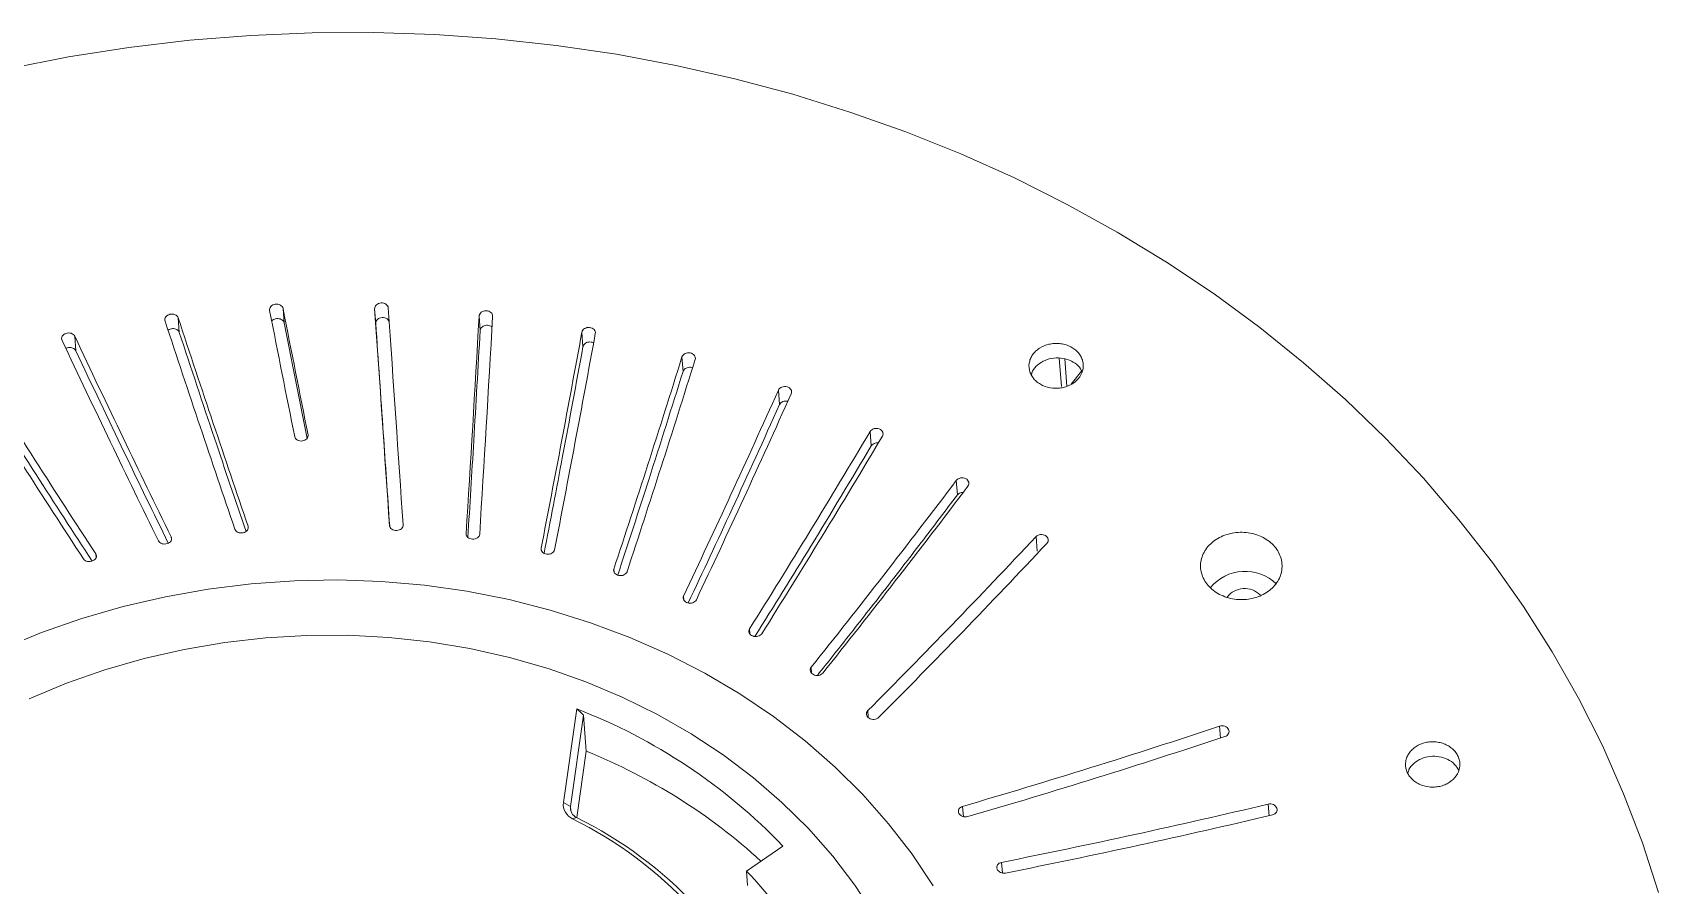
# Model space of a CAD drawing. Header units: inches. Extents: x 725 to 5279, y 573 to 1304.
# Drawn here: x 1597.5 to 1681.3, y 849.9 to 893.9 of the extents above; entities that cross this region are included whole.
import ezdxf

# ---------------------------------------------------------------- set-up
doc = ezdxf.new("R2010")
doc.units = ezdxf.units.IN

msp = doc.modelspace()

# ---------------------------------------------------------------- linework, layer by layer
at = {"color": 7, "linetype": 'Continuous', "lineweight": 15}
for p, q in [((1610.371, 879.656), (1610.427, 878.907)), ((1604.963, 879.168), (1605.02, 878.419)), ((1611.608, 872.948), (1610.427, 878.907)), ((1615.096, 879.638), (1615.153, 878.889)), ((1620.482, 879.264), (1620.538, 878.516)), ((1599.627, 878.225), (1599.683, 877.476)), ((1625.783, 878.434), (1625.839, 877.686)), ((1630.945, 877.157), (1631.002, 876.408)), ((1650.406, 877.089), (1650.515, 875.633)), ((1650.687, 877.054), (1650.792, 875.655)), ((1651.543, 876.419), (1651.022, 875.751)), ((1635.918, 875.444), (1635.974, 874.695)), ((1640.65, 873.313), (1640.706, 872.565)), ((1645.094, 870.786), (1645.15, 870.038)), ((1649.206, 867.888), (1649.262, 867.14)), ((1624.829, 854.179), (1625.517, 859.006)), ((1625.863, 858.686), (1625.191, 853.964)), ((1626.004, 856.822), (1625.863, 858.686)), ((1626.004, 856.822), (1625.516, 853.397)), ((1625.191, 853.964), (1624.829, 854.179)), ((1625.508, 853.401), (1625.306, 853.334)), ((1636.154, 851.929), (1634.276, 850.642)), ((1634.332, 849.896), (1634.276, 850.642))]:
    msp.add_line(p, q, dxfattribs=at)
at = {"color": 8, "linetype": 'Continuous', "lineweight": 15}
for p, q in [((1611.666, 873.091), (1611.662, 873.141)), ((1608.569, 868.423), (1608.575, 868.345)), ((1619.812, 868.038), (1619.816, 867.979)), ((1604.603, 867.88), (1604.614, 867.736)), ((1623.681, 867.29), (1623.688, 867.189)), ((1600.711, 867.004), (1600.727, 866.799)), ((1627.431, 866.215), (1627.443, 866.065)), ((1631.027, 864.824), (1631.042, 864.619)), ((1634.43, 863.132), (1634.45, 862.868)), ((1637.608, 861.155), (1637.631, 860.848)), ((1640.527, 858.913), (1640.554, 858.556)), ((1658.675, 858.109), (1658.721, 857.501)), ((1625.191, 853.964), (1625.207, 853.748)), ((1645.418, 853.975), (1645.457, 853.445)), ((1661.185, 854.09), (1661.229, 853.496)), ((1647.43, 851.089), (1647.471, 850.541))]:
    msp.add_line(p, q, dxfattribs=at)
at = {"color": 7, "linetype": 'Continuous', "lineweight": 15, "flags": 128}
for points in [[(1681.307, 849.536), (1680.476, 852.102), (1679.51, 854.63), (1678.412, 857.118), (1677.184, 859.558), (1675.827, 861.948), (1674.346, 864.281), (1672.742, 866.554), (1671.019, 868.763), (1669.18, 870.901), (1667.229, 872.966), (1665.17, 874.954), (1663.007, 876.86), (1660.743, 878.681), (1658.384, 880.413), (1655.934, 882.053), (1653.398, 883.597), (1650.78, 885.043), (1648.087, 886.388), (1645.322, 887.629), (1642.493, 888.763), (1639.604, 889.789), (1636.66, 890.704), (1633.669, 891.506), (1630.635, 892.195), (1627.564, 892.768), (1624.463, 893.225), (1621.338, 893.565), (1618.195, 893.786), (1615.039, 893.889), (1611.878, 893.873), (1608.717, 893.739), (1605.563, 893.486), (1602.421, 893.115), (1599.299, 892.627), (1596.202, 892.023)], [(1595.879, 862.099), (1597.912, 862.936), (1600, 863.665), (1602.134, 864.284), (1604.306, 864.79), (1606.507, 865.182), (1608.73, 865.458), (1610.965, 865.616), (1613.204, 865.657), (1615.438, 865.58), (1617.658, 865.385), (1619.857, 865.073), (1622.025, 864.646), (1624.153, 864.104), (1626.235, 863.451), (1628.261, 862.688), (1630.224, 861.818), (1632.117, 860.846), (1633.931, 859.774), (1635.661, 858.607), (1637.298, 857.35), (1638.838, 856.006), (1640.274, 854.582)], [(1640.881, 848.358), (1639.861, 849.912), (1638.721, 851.405), (1637.466, 852.828), (1636.102, 854.176), (1634.635, 855.444), (1633.071, 856.626), (1631.415, 857.716), (1629.677, 858.711), (1627.862, 859.605), (1625.98, 860.396), (1624.037, 861.079), (1622.042, 861.652), (1620.004, 862.112), (1617.932, 862.458), (1615.834, 862.687), (1613.719, 862.799), (1611.596, 862.794), (1609.475, 862.671), (1607.365, 862.431), (1605.274, 862.075), (1603.212, 861.604), (1601.186, 861.021), (1599.207, 860.328), (1597.283, 859.528)], [(1640.274, 854.582), (1641.599, 853.083), (1642.811, 851.514), (1643.903, 849.883)]]:
    msp.add_lwpolyline(points, dxfattribs=at)
at = {"color": 7, "linetype": 'Continuous', "lineweight": 15}
for centre, radius, start, end in [((1659.984, 863.786), 2.315, 45.80541, 140.47756), ((1659.965, 864.067), 1.146, 45.18183, 142.01352), ((1614.896, 831.512), 29.474, 43.84319, 68.87775), ((1614.813, 829.024), 29.967, 47.59717, 68.07135), ((1625.654, 854.087), 0.83, 173.64787, 245.19217), ((1625.74, 853.903), 0.553, 173.64787, 245.19217), ((1615.829, 834.236), 21.32, 22.4753, 63.60875), ((1615.966, 834.096), 21.535, 22.56814, 63.69843), ((1618.469, 835.512), 21.881, 17.46034, 43.74505)]:
    msp.add_arc(centre, radius, start, end, dxfattribs=at)
msp.add_ellipse((1611.527, 840.749), major_axis=(-27.591, 27.749), ratio=0.584293, start_param=4.779171, end_param=4.791236, dxfattribs=at)
for points, knots in [([(1610.371, 879.656), (1610.356, 879.728), (1610.305, 879.794), (1610.158, 879.876), (1610.061, 879.892), (1609.881, 879.865), (1609.797, 879.822), (1609.688, 879.7), (1609.665, 879.624), (1609.68, 879.551)], [0, 0, 0, 0, 0.25, 0.25, 0.5, 0.5, 0.75, 0.75, 1, 1, 1, 1]), ([(1615.795, 879.683), (1615.79, 879.757), (1615.747, 879.826), (1615.611, 879.921), (1615.518, 879.946), (1615.335, 879.934), (1615.246, 879.898), (1615.123, 879.785), (1615.091, 879.711), (1615.096, 879.638)], [0, 0, 0, 0, 0.25, 0.25, 0.5, 0.5, 0.75, 0.75, 1, 1, 1, 1]), ([(1604.963, 879.168), (1604.94, 879.239), (1604.881, 879.299), (1604.723, 879.368), (1604.625, 879.376), (1604.448, 879.334), (1604.37, 879.284), (1604.277, 879.154), (1604.263, 879.076), (1604.287, 879.006)], [0, 0, 0, 0, 0.25, 0.25, 0.5, 0.5, 0.75, 0.75, 1, 1, 1, 1]), ([(1610.427, 878.907), (1610.417, 878.938), (1610.397, 878.998), (1610.321, 879.072), (1610.221, 879.121), (1610.104, 879.14), (1609.985, 879.127), (1609.88, 879.083), (1609.811, 879.036), (1609.792, 879.002), (1609.789, 878.997)], [0, 0, 0, 0, 0.140029, 0.280257, 0.420173, 0.559579, 0.6986, 0.837518, 0.976651, 1, 1, 1, 1]), ([(1615.851, 878.935), (1615.846, 879.008), (1615.803, 879.078), (1615.667, 879.173), (1615.574, 879.197), (1615.391, 879.185), (1615.303, 879.15), (1615.18, 879.037), (1615.147, 878.963), (1615.153, 878.889)], [0, 0, 0, 0, 0.25, 0.25, 0.5, 0.5, 0.75, 0.75, 1, 1, 1, 1]), ([(1615.153, 878.889), (1615.283, 876.988), (1615.528, 873.437), (1615.762, 870.019), (1615.871, 868.43)], [0, 0, 0, 0, 0.535222, 1, 1, 1, 1]), ([(1621.181, 879.25), (1621.185, 879.324), (1621.152, 879.397), (1621.028, 879.503), (1620.939, 879.536), (1620.756, 879.539), (1620.664, 879.511), (1620.527, 879.409), (1620.486, 879.338), (1620.482, 879.264)], [0, 0, 0, 0, 0.25, 0.25, 0.5, 0.5, 0.75, 0.75, 1, 1, 1, 1]), ([(1599.627, 878.225), (1599.595, 878.293), (1599.528, 878.348), (1599.362, 878.403), (1599.263, 878.402), (1599.092, 878.345), (1599.02, 878.289), (1598.943, 878.152), (1598.94, 878.074), (1598.972, 878.006)], [0, 0, 0, 0, 0.25, 0.25, 0.5, 0.5, 0.75, 0.75, 1, 1, 1, 1]), ([(1605.02, 878.419), (1605.006, 878.449), (1604.978, 878.507), (1604.893, 878.574), (1604.787, 878.614), (1604.668, 878.623), (1604.553, 878.599), (1604.475, 878.566), (1604.447, 878.537), (1604.444, 878.534)], [0, 0, 0, 0, 0.163564, 0.327351, 0.490773, 0.6536, 0.815977, 0.978233, 1, 1, 1, 1]), ([(1608.462, 868.153), (1607.919, 869.749), (1606.78, 873.103), (1605.625, 876.591), (1605.02, 878.419)], [0, 0, 0, 0, 0.475823, 1, 1, 1, 1]), ([(1620.538, 878.516), (1620.429, 876.608), (1620.221, 872.987), (1620.005, 869.5), (1619.903, 867.85)], [0, 0, 0, 0, 0.526645, 1, 1, 1, 1]), ([(1621.149, 878.695), (1621.129, 878.712), (1621.083, 878.752), (1620.981, 878.785), (1620.862, 878.793), (1620.746, 878.768), (1620.646, 878.715), (1620.573, 878.638), (1620.543, 878.567), (1620.539, 878.526), (1620.538, 878.516)], [0, 0, 0, 0, 0.105581, 0.24716, 0.388348, 0.52943, 0.670731, 0.812489, 0.954754, 1, 1, 1, 1]), ([(1626.475, 878.361), (1626.489, 878.435), (1626.465, 878.51), (1626.356, 878.627), (1626.27, 878.666), (1626.089, 878.685), (1625.994, 878.665), (1625.846, 878.575), (1625.796, 878.508), (1625.783, 878.434)], [0, 0, 0, 0, 0.25, 0.25, 0.5, 0.5, 0.75, 0.75, 1, 1, 1, 1]), ([(1599.683, 877.476), (1599.666, 877.504), (1599.631, 877.56), (1599.538, 877.618), (1599.427, 877.65), (1599.308, 877.647), (1599.218, 877.626), (1599.178, 877.599), (1599.169, 877.593)], [0, 0, 0, 0, 0.1892894, 0.3788275, 0.567943, 0.7563699, 0.9442769, 1, 1, 1, 1]), ([(1604.452, 867.553), (1603.697, 869.101), (1602.116, 872.341), (1600.518, 875.715), (1599.683, 877.476)], [0, 0, 0, 0, 0.477913, 1, 1, 1, 1]), ([(1625.839, 877.686), (1625.49, 875.792), (1624.824, 872.174), (1624.152, 868.691), (1623.832, 867.031)], [0, 0, 0, 0, 0.523311, 1, 1, 1, 1]), ([(1626.386, 877.878), (1626.361, 877.891), (1626.304, 877.921), (1626.195, 877.935), (1626.078, 877.921), (1625.971, 877.875), (1625.889, 877.805), (1625.851, 877.737), (1625.841, 877.696), (1625.839, 877.686)], [0, 0, 0, 0, 0.122828, 0.287328, 0.451705, 0.616338, 0.781502, 0.947257, 1, 1, 1, 1]), ([(1631.625, 877.025), (1631.647, 877.097), (1631.632, 877.175), (1631.539, 877.3), (1631.459, 877.347), (1631.282, 877.381), (1631.184, 877.369), (1631.026, 877.292), (1630.968, 877.229), (1630.945, 877.157)], [0, 0, 0, 0, 0.25, 0.25, 0.5, 0.5, 0.75, 0.75, 1, 1, 1, 1]), ([(1650.067, 875.55), (1650.158, 875.541), (1650.25, 875.54), (1650.432, 875.551), (1650.523, 875.564), (1650.701, 875.605), (1650.786, 875.633), (1650.949, 875.701), (1651.028, 875.742), (1651.245, 875.882), (1651.368, 876), (1651.549, 876.263), (1651.608, 876.41), (1651.643, 876.635), (1651.646, 876.712), (1651.633, 876.864), (1651.618, 876.938), (1651.569, 877.084), (1651.536, 877.156), (1651.455, 877.29), (1651.406, 877.354), (1651.293, 877.474), (1651.23, 877.529), (1651.092, 877.627), (1651.016, 877.67), (1650.857, 877.744), (1650.773, 877.774), (1650.6, 877.821), (1650.509, 877.837), (1650.327, 877.855), (1650.236, 877.856), (1650.053, 877.844), (1649.961, 877.83), (1649.697, 877.768), (1649.529, 877.698), (1649.313, 877.558), (1649.245, 877.504), (1649.125, 877.389), (1649.072, 877.328), (1648.981, 877.196), (1648.943, 877.125), (1648.885, 876.982), (1648.865, 876.909), (1648.83, 876.683), (1648.842, 876.53), (1648.915, 876.312), (1648.947, 876.242), (1649.029, 876.108), (1649.078, 876.043), (1649.19, 875.924), (1649.253, 875.87), (1649.392, 875.771), (1649.467, 875.728), (1649.705, 875.617), (1649.883, 875.568), (1650.067, 875.55)], [0, 0, 0, 0, 0.03125, 0.03125, 0.0625, 0.0625, 0.09375, 0.09375, 0.125, 0.125, 0.1875, 0.1875, 0.25, 0.25, 0.28125, 0.28125, 0.3125, 0.3125, 0.34375, 0.34375, 0.375, 0.375, 0.40625, 0.40625, 0.4375, 0.4375, 0.46875, 0.46875, 0.5, 0.5, 0.53125, 0.53125, 0.5625, 0.5625, 0.625, 0.625, 0.65625, 0.65625, 0.6875, 0.6875, 0.71875, 0.71875, 0.75, 0.75, 0.8125, 0.8125, 0.84375, 0.84375, 0.875, 0.875, 0.90625, 0.90625, 0.9375, 0.9375, 1, 1, 1, 1]), ([(1631.002, 876.408), (1630.417, 874.548), (1629.295, 870.979), (1628.171, 867.546), (1627.632, 865.902)], [0, 0, 0, 0, 0.521041, 1, 1, 1, 1]), ([(1631.489, 876.597), (1631.455, 876.607), (1631.385, 876.628), (1631.268, 876.622), (1631.157, 876.586), (1631.066, 876.522), (1631.019, 876.458), (1631.005, 876.418), (1631.002, 876.408)], [0, 0, 0, 0, 0.174577, 0.36495, 0.55562, 0.746905, 0.938875, 1, 1, 1, 1]), ([(1651.585, 876.398), (1651.525, 876.5), (1651.396, 876.72), (1651.04, 876.962), (1650.598, 877.106), (1650.119, 877.118), (1649.659, 877), (1649.279, 876.762), (1649.035, 876.496), (1648.985, 876.308), (1648.969, 876.248)], [0, 0, 0, 0, 0.1187, 0.254761, 0.390776, 0.52681, 0.662921, 0.799155, 0.935515, 1, 1, 1, 1]), ([(1600.522, 866.63), (1599.56, 868.109), (1597.554, 871.193), (1595.527, 874.411), (1594.472, 876.087)], [0, 0, 0, 0, 0.479345, 1, 1, 1, 1]), ([(1636.577, 875.255), (1636.608, 875.325), (1636.603, 875.403), (1636.525, 875.536), (1636.452, 875.59), (1636.28, 875.639), (1636.182, 875.636), (1636.014, 875.572), (1635.949, 875.514), (1635.918, 875.444)], [0, 0, 0, 0, 0.25, 0.25, 0.5, 0.5, 0.75, 0.75, 1, 1, 1, 1]), ([(1635.974, 874.695), (1635.159, 872.889), (1633.591, 869.413), (1632.022, 866.072), (1631.269, 864.467)], [0, 0, 0, 0, 0.51943, 1, 1, 1, 1]), ([(1636.402, 874.869), (1636.395, 874.871), (1636.354, 874.886), (1636.265, 874.884), (1636.151, 874.86), (1636.053, 874.804), (1635.998, 874.743), (1635.979, 874.705), (1635.974, 874.695)], [0, 0, 0, 0, 0.037807, 0.25971, 0.481958, 0.704923, 0.928686, 1, 1, 1, 1]), ([(1611.662, 873.141), (1611.676, 873.071), (1611.653, 872.996), (1611.546, 872.879), (1611.461, 872.836), (1611.28, 872.81), (1611.184, 872.825), (1611.035, 872.906), (1610.985, 872.969), (1610.971, 873.04)], [0, 0, 0, 0, 0.25, 0.25, 0.5, 0.5, 0.75, 0.75, 1, 1, 1, 1]), ([(1641.282, 873.069), (1641.322, 873.136), (1641.327, 873.215), (1641.266, 873.354), (1641.2, 873.414), (1641.035, 873.478), (1640.936, 873.482), (1640.762, 873.433), (1640.69, 873.38), (1640.65, 873.313)], [0, 0, 0, 0, 0.25, 0.25, 0.5, 0.5, 0.75, 0.75, 1, 1, 1, 1]), ([(1640.706, 872.565), (1639.67, 870.832), (1637.67, 867.49), (1635.673, 864.284), (1634.711, 862.74)], [0, 0, 0, 0, 0.518451, 1, 1, 1, 1]), ([(1641.071, 872.718), (1641.054, 872.721), (1640.998, 872.73), (1640.902, 872.713), (1640.798, 872.667), (1640.736, 872.611), (1640.712, 872.574), (1640.706, 872.565)], [0, 0, 0, 0, 0.116312, 0.381575, 0.647694, 0.914767, 1, 1, 1, 1]), ([(1645.693, 870.489), (1645.741, 870.552), (1645.756, 870.631), (1645.712, 870.775), (1645.654, 870.84), (1645.497, 870.918), (1645.4, 870.93), (1645.22, 870.896), (1645.142, 870.85), (1645.094, 870.786)], [0, 0, 0, 0, 0.25, 0.25, 0.5, 0.5, 0.75, 0.75, 1, 1, 1, 1]), ([(1645.15, 870.038), (1644.526, 869.215), (1643.278, 867.57), (1641.406, 865.146), (1639.622, 862.863), (1638.464, 861.406), (1637.928, 860.732)], [0, 0, 0, 0, 0.258973, 0.518012, 0.777242, 1, 1, 1, 1]), ([(1645.448, 870.169), (1645.42, 870.169), (1645.353, 870.168), (1645.255, 870.131), (1645.186, 870.081), (1645.157, 870.046), (1645.15, 870.038)], [0, 0, 0, 0, 0.231582, 0.562147, 0.893896, 1, 1, 1, 1]), ([(1607.892, 868.266), (1607.915, 868.199), (1607.974, 868.141), (1608.131, 868.075), (1608.23, 868.068), (1608.407, 868.109), (1608.486, 868.157), (1608.579, 868.282), (1608.592, 868.356), (1608.569, 868.423)], [0, 0, 0, 0, 0.25, 0.25, 0.5, 0.5, 0.75, 0.75, 1, 1, 1, 1]), ([(1615.865, 868.453), (1615.869, 868.383), (1615.911, 868.316), (1616.047, 868.225), (1616.141, 868.201), (1616.324, 868.211), (1616.413, 868.245), (1616.536, 868.352), (1616.568, 868.423), (1616.563, 868.493)], [0, 0, 0, 0, 0.25, 0.25, 0.5, 0.5, 0.75, 0.75, 1, 1, 1, 1]), ([(1619.812, 868.038), (1619.808, 867.968), (1619.841, 867.898), (1619.964, 867.795), (1620.054, 867.763), (1620.237, 867.759), (1620.33, 867.785), (1620.466, 867.881), (1620.507, 867.949), (1620.512, 868.019)], [0, 0, 0, 0, 0.25, 0.25, 0.5, 0.5, 0.75, 0.75, 1, 1, 1, 1]), ([(1649.765, 867.541), (1649.821, 867.6), (1649.845, 867.677), (1649.82, 867.824), (1649.77, 867.894), (1649.624, 867.985), (1649.528, 868.006), (1649.345, 867.987), (1649.261, 867.948), (1649.206, 867.888)], [0, 0, 0, 0, 0.25, 0.25, 0.5, 0.5, 0.75, 0.75, 1, 1, 1, 1]), ([(1659.537, 864.652), (1659.399, 864.666), (1659.265, 864.692), (1659.005, 864.764), (1658.877, 864.811), (1658.637, 864.924), (1658.525, 864.99), (1658.316, 865.139), (1658.219, 865.223), (1658.05, 865.402), (1657.977, 865.497), (1657.852, 865.701), (1657.802, 865.808), (1657.729, 866.025), (1657.705, 866.138), (1657.685, 866.365), (1657.688, 866.478), (1657.721, 866.702), (1657.752, 866.814), (1657.838, 867.028), (1657.893, 867.131), (1658.029, 867.329), (1658.109, 867.422), (1658.287, 867.593), (1658.386, 867.671), (1658.605, 867.812), (1658.721, 867.873), (1658.965, 867.975), (1659.095, 868.016), (1659.36, 868.077), (1659.495, 868.097), (1659.769, 868.115), (1659.909, 868.112), (1660.181, 868.085), (1660.315, 868.061), (1660.577, 867.99), (1660.705, 867.944), (1660.943, 867.833), (1661.057, 867.767), (1661.267, 867.618), (1661.361, 867.536), (1661.531, 867.357), (1661.606, 867.259), (1661.73, 867.056), (1661.779, 866.95), (1661.853, 866.73), (1661.877, 866.616), (1661.898, 866.389), (1661.895, 866.275), (1661.861, 866.047), (1661.831, 865.936), (1661.746, 865.72), (1661.69, 865.615), (1661.554, 865.416), (1661.475, 865.323), (1661.296, 865.151), (1661.195, 865.072), (1660.979, 864.933), (1660.864, 864.872), (1660.618, 864.77), (1660.488, 864.729), (1660.093, 864.639), (1659.812, 864.623), (1659.537, 864.652)], [0, 0, 0, 0, 0.03125, 0.03125, 0.0625, 0.0625, 0.09375, 0.09375, 0.125, 0.125, 0.15625, 0.15625, 0.1875, 0.1875, 0.21875, 0.21875, 0.25, 0.25, 0.28125, 0.28125, 0.3125, 0.3125, 0.34375, 0.34375, 0.375, 0.375, 0.40625, 0.40625, 0.4375, 0.4375, 0.46875, 0.46875, 0.5, 0.5, 0.53125, 0.53125, 0.5625, 0.5625, 0.59375, 0.59375, 0.625, 0.625, 0.65625, 0.65625, 0.6875, 0.6875, 0.71875, 0.71875, 0.75, 0.75, 0.78125, 0.78125, 0.8125, 0.8125, 0.84375, 0.84375, 0.875, 0.875, 0.90625, 0.90625, 0.9375, 0.9375, 1, 1, 1, 1]), ([(1603.947, 867.667), (1603.979, 867.602), (1604.046, 867.55), (1604.211, 867.498), (1604.311, 867.499), (1604.482, 867.555), (1604.555, 867.61), (1604.631, 867.741), (1604.634, 867.816), (1604.603, 867.88)], [0, 0, 0, 0, 0.25, 0.25, 0.5, 0.5, 0.75, 0.75, 1, 1, 1, 1]), ([(1623.681, 867.29), (1623.667, 867.22), (1623.691, 867.147), (1623.799, 867.034), (1623.885, 866.995), (1624.067, 866.975), (1624.162, 866.993), (1624.311, 867.078), (1624.36, 867.141), (1624.374, 867.211)], [0, 0, 0, 0, 0.25, 0.25, 0.5, 0.5, 0.75, 0.75, 1, 1, 1, 1]), ([(1600.084, 866.737), (1600.124, 866.676), (1600.197, 866.63), (1600.369, 866.593), (1600.468, 866.602), (1600.633, 866.672), (1600.698, 866.732), (1600.757, 866.869), (1600.751, 866.943), (1600.711, 867.004)], [0, 0, 0, 0, 0.25, 0.25, 0.5, 0.5, 0.75, 0.75, 1, 1, 1, 1]), ([(1627.431, 866.215), (1627.409, 866.146), (1627.423, 866.072), (1627.516, 865.95), (1627.596, 865.903), (1627.775, 865.868), (1627.872, 865.878), (1628.031, 865.95), (1628.088, 866.009), (1628.111, 866.078)], [0, 0, 0, 0, 0.25, 0.25, 0.5, 0.5, 0.75, 0.75, 1, 1, 1, 1]), ([(1631.027, 864.824), (1630.995, 864.758), (1631, 864.682), (1631.077, 864.553), (1631.15, 864.499), (1631.323, 864.448), (1631.422, 864.45), (1631.589, 864.509), (1631.655, 864.563), (1631.686, 864.63)], [0, 0, 0, 0, 0.25, 0.25, 0.5, 0.5, 0.75, 0.75, 1, 1, 1, 1]), ([(1634.43, 863.132), (1634.39, 863.068), (1634.385, 862.992), (1634.445, 862.856), (1634.512, 862.797), (1634.678, 862.732), (1634.776, 862.725), (1634.951, 862.769), (1635.023, 862.818), (1635.063, 862.882)], [0, 0, 0, 0, 0.25, 0.25, 0.5, 0.5, 0.75, 0.75, 1, 1, 1, 1]), ([(1637.608, 861.155), (1637.56, 861.094), (1637.544, 861.019), (1637.587, 860.879), (1637.646, 860.814), (1637.803, 860.734), (1637.901, 860.72), (1638.081, 860.749), (1638.159, 860.791), (1638.207, 860.852)], [0, 0, 0, 0, 0.25, 0.25, 0.5, 0.5, 0.75, 0.75, 1, 1, 1, 1]), ([(1640.527, 858.913), (1640.471, 858.857), (1640.447, 858.783), (1640.471, 858.639), (1640.522, 858.569), (1640.669, 858.477), (1640.765, 858.454), (1640.948, 858.468), (1641.031, 858.503), (1641.087, 858.559)], [0, 0, 0, 0, 0.25, 0.25, 0.5, 0.5, 0.75, 0.75, 1, 1, 1, 1]), ([(1658.675, 858.109), (1658.76, 858.137), (1658.858, 858.136), (1659.028, 858.077), (1659.099, 858.018), (1659.171, 857.878), (1659.172, 857.798), (1659.103, 857.658), (1659.034, 857.602), (1658.949, 857.574)], [0, 0, 0, 0, 0.25, 0.25, 0.5, 0.5, 0.75, 0.75, 1, 1, 1, 1]), ([(1669.484, 854.979), (1669.576, 854.968), (1669.667, 854.966), (1669.849, 854.976), (1669.941, 854.988), (1670.118, 855.028), (1670.203, 855.055), (1670.367, 855.123), (1670.446, 855.164), (1670.663, 855.304), (1670.787, 855.422), (1670.969, 855.687), (1671.029, 855.836), (1671.064, 856.063), (1671.067, 856.141), (1671.054, 856.294), (1671.039, 856.37), (1670.991, 856.518), (1670.958, 856.591), (1670.877, 856.727), (1670.829, 856.792), (1670.716, 856.915), (1670.653, 856.97), (1670.515, 857.071), (1670.44, 857.116), (1670.28, 857.192), (1670.197, 857.223), (1670.023, 857.272), (1669.933, 857.289), (1669.751, 857.309), (1669.66, 857.311), (1669.476, 857.301), (1669.385, 857.288), (1669.121, 857.229), (1668.952, 857.159), (1668.735, 857.02), (1668.667, 856.967), (1668.547, 856.853), (1668.494, 856.791), (1668.402, 856.659), (1668.364, 856.588), (1668.306, 856.444), (1668.285, 856.37), (1668.249, 856.141), (1668.262, 855.986), (1668.334, 855.764), (1668.366, 855.692), (1668.447, 855.555), (1668.497, 855.489), (1668.608, 855.368), (1668.671, 855.312), (1668.809, 855.21), (1668.885, 855.165), (1669.122, 855.05), (1669.3, 854.999), (1669.484, 854.979)], [0, 0, 0, 0, 0.03125, 0.03125, 0.0625, 0.0625, 0.09375, 0.09375, 0.125, 0.125, 0.1875, 0.1875, 0.25, 0.25, 0.28125, 0.28125, 0.3125, 0.3125, 0.34375, 0.34375, 0.375, 0.375, 0.40625, 0.40625, 0.4375, 0.4375, 0.46875, 0.46875, 0.5, 0.5, 0.53125, 0.53125, 0.5625, 0.5625, 0.625, 0.625, 0.65625, 0.65625, 0.6875, 0.6875, 0.71875, 0.71875, 0.75, 0.75, 0.8125, 0.8125, 0.84375, 0.84375, 0.875, 0.875, 0.90625, 0.90625, 0.9375, 0.9375, 1, 1, 1, 1]), ([(1671.003, 855.843), (1670.941, 855.947), (1670.809, 856.17), (1670.449, 856.415), (1670.006, 856.561), (1669.526, 856.574), (1669.067, 856.455), (1668.689, 856.214), (1668.449, 855.947), (1668.401, 855.76), (1668.387, 855.701)], [0, 0, 0, 0, 0.119574, 0.255677, 0.391831, 0.528089, 0.664477, 0.800975, 0.937502, 1, 1, 1, 1]), ([(1645.691, 853.446), (1645.606, 853.421), (1645.508, 853.425), (1645.338, 853.488), (1645.266, 853.547), (1645.195, 853.686), (1645.194, 853.765), (1645.264, 853.899), (1645.332, 853.951), (1645.418, 853.975)], [0, 0, 0, 0, 0.25, 0.25, 0.5, 0.5, 0.75, 0.75, 1, 1, 1, 1]), ([(1661.185, 854.09), (1661.273, 854.111), (1661.371, 854.101), (1661.533, 854.028), (1661.596, 853.963), (1661.651, 853.818), (1661.642, 853.737), (1661.556, 853.603), (1661.481, 853.554), (1661.393, 853.533)], [0, 0, 0, 0, 0.25, 0.25, 0.5, 0.5, 0.75, 0.75, 1, 1, 1, 1]), ([(1647.638, 850.537), (1647.549, 850.519), (1647.452, 850.532), (1647.289, 850.609), (1647.225, 850.674), (1647.17, 850.818), (1647.18, 850.897), (1647.267, 851.025), (1647.341, 851.071), (1647.43, 851.089)], [0, 0, 0, 0, 0.25, 0.25, 0.5, 0.5, 0.75, 0.75, 1, 1, 1, 1])]:
    msp.add_open_spline(points, degree=3, knots=knots, dxfattribs=at)
for points in [[(1611.662, 873.141), (1611.235, 875.28), (1610.804, 877.452), (1610.371, 879.656)], [(1616.563, 868.493), (1616.314, 872.128), (1616.058, 875.858), (1615.795, 879.683)], [(1604.287, 879.006), (1605.499, 875.33), (1606.701, 871.751), (1607.892, 868.266)], [(1608.569, 868.423), (1607.378, 871.91), (1606.176, 875.491), (1604.963, 879.168)], [(1609.68, 879.551), (1610.113, 877.348), (1610.543, 875.177), (1610.971, 873.04)], [(1615.096, 879.638), (1615.359, 875.813), (1615.615, 872.086), (1615.865, 868.453)], [(1620.482, 879.264), (1620.264, 875.426), (1620.041, 871.685), (1619.812, 868.038)], [(1620.512, 868.019), (1620.74, 871.668), (1620.963, 875.411), (1621.181, 879.25)], [(1598.972, 878.006), (1600.643, 874.465), (1602.301, 871.019), (1603.947, 867.667)], [(1604.603, 867.88), (1602.957, 871.235), (1601.298, 874.682), (1599.627, 878.225)], [(1625.783, 878.434), (1625.086, 874.623), (1624.385, 870.909), (1623.681, 867.29)], [(1624.374, 867.211), (1625.078, 870.833), (1625.778, 874.549), (1626.475, 878.361)], [(1630.945, 877.157), (1629.776, 873.414), (1628.604, 869.767), (1627.431, 866.215)], [(1593.789, 876.563), (1595.901, 873.193), (1597.999, 869.919), (1600.084, 866.737)], [(1600.711, 867.004), (1598.627, 870.188), (1596.528, 873.465), (1594.416, 876.836)], [(1628.111, 866.078), (1629.284, 869.632), (1630.455, 873.281), (1631.625, 877.025)], [(1635.918, 875.444), (1634.287, 871.808), (1632.657, 868.269), (1631.027, 864.824)], [(1631.686, 864.63), (1633.316, 868.078), (1634.946, 871.618), (1636.577, 875.255)], [(1640.65, 873.313), (1638.575, 869.824), (1636.502, 866.431), (1634.43, 863.132)], [(1635.063, 862.882), (1637.134, 866.184), (1639.207, 869.579), (1641.282, 873.069)], [(1645.094, 870.786), (1642.595, 867.481), (1640.1, 864.272), (1637.608, 861.155)], [(1638.207, 860.852), (1640.699, 863.971), (1643.194, 867.183), (1645.693, 870.489)], [(1649.206, 867.888), (1646.308, 864.803), (1643.415, 861.812), (1640.527, 858.913)], [(1641.087, 858.559), (1643.975, 861.461), (1646.868, 864.454), (1649.765, 867.541)], [(1645.418, 853.975), (1649.826, 855.267), (1654.245, 856.644), (1658.675, 858.109)], [(1658.949, 857.574), (1654.519, 856.111), (1650.1, 854.735), (1645.691, 853.446)], [(1647.43, 851.089), (1652.004, 852.005), (1656.588, 853.004), (1661.185, 854.09)], [(1661.393, 853.533), (1656.796, 852.448), (1652.211, 851.451), (1647.638, 850.537)]]:
    msp.add_open_spline(points, degree=3, dxfattribs=at)

doc.saveas('drawing.dxf')
